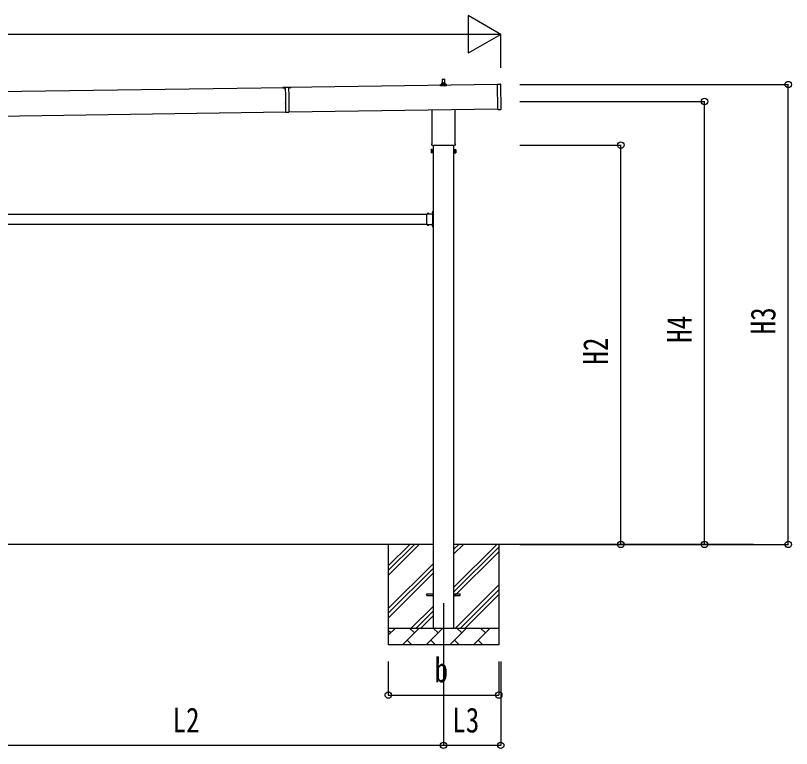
# Model space of a CAD drawing. Units: millimetres, scale not verified. Extents: x -18922 to 18922, y -13365 to 13365.
# Drawn here: x 47 to 4682, y -4738 to -359 of the extents above; entities that cross this region are included whole.
import ezdxf
from ezdxf.enums import TextEntityAlignment as Align

# ---------------------------------------------------------------- set-up
doc = ezdxf.new("R2010")
doc.units = ezdxf.units.MM
doc.header["$LTSCALE"] = 50
for name, color, linetype in [('0-4_YKK_12', 2, 'Continuous'), ('0-5_YKK_13', 4, 'Continuous'), ('0-6_YKK_A1', 4, 'Continuous'), ('0-7_YKK_D', 6, 'Continuous')]:
    doc.layers.add(name, color=color, linetype=linetype)
doc.styles.add('ＭＳ ゴシック', font='')
doc.styles.get('ＭＳ ゴシック').set_extended_font_data('MS Gothic')

msp = doc.modelspace()

# ---------------------------------------------------------------- linework, layer by layer
at = {"layer": '0-4_YKK_12'}
msp.add_line((2603.55, -3868.5), (2603.55, -4368.5), dxfattribs=at)
at = {"layer": '0-5_YKK_13'}
for p, q in [((2597.55, -763.52), (2598.27, -740)), ((2599.27, -739.02), (2607.82, -739.02)), ((2608.82, -740), (2609.55, -763.52)), ((2585.3, -779.02), (2585.3, -771.31)), ((2621.8, -779.02), (2585.3, -779.02)), ((2585.68, -770.52), (2621.41, -770.52)), ((2586.06, -770.34), (2592.78, -768.71)), ((2593.16, -768.52), (2613.93, -768.52)), ((2593.55, -767.74), (2593.55, -763.52)), ((2594.55, -763.52), (2612.55, -763.52)), ((2613.55, -767.74), (2613.55, -763.52)), ((2621.03, -770.34), (2614.31, -768.71)), ((2621.8, -779.02), (2621.8, -771.31)), ((2925.59, -769.8), (2944.59, -769.53)), ((2927.73, -919.79), (2925.59, -769.8)), ((2947.71, -918.5), (2945.6, -770.52)), ((1693.27, -788.9), (1643.27, -789.61)), ((1643.27, -789.61), (1643.28, -790.11)), ((1643.28, -790.11), (1658.28, -789.9)), ((1658.27, -789.4), (1658.45, -801.8)), ((1658.46, -802.6), (1658.8, -826.8)), ((1658.82, -827.6), (1659.22, -855.79)), ((1678.27, -789.11), (1678.44, -801.51)), ((1678.27, -789.61), (1693.27, -789.4)), ((1678.46, -802.31), (1678.8, -826.51)), ((1678.81, -827.31), (1679.22, -855.51)), ((1693.27, -788.9), (1693.27, -789.4)), ((1659.23, -856.59), (1659.58, -880.79)), ((1679.23, -856.31), (1679.57, -880.5)), ((1659.59, -881.59), (1660.37, -936.68)), ((1679.58, -881.3), (1680.37, -936.39)), ((2535.25, -1123.01), (2535.25, -922.36)), ((2671.85, -920.41), (2671.85, -1123.01)), ((2927.73, -919.79), (2946.73, -919.52)), ((1660.37, -936.68), (1680.37, -936.4)), ((2533.55, -1131.79), (2533.55, -1126.29)), ((2671.48, -1135.29), (2535.61, -1135.29)), ((2673.55, -1126.29), (2673.55, -1131.79)), ((2529.55, -1161.29), (2530.31, -1159.97)), ((2529.55, -1161.29), (2529.55, -1178.29)), ((2529.55, -1178.29), (2530.31, -1179.6)), ((2536.55, -1164.88), (2530.31, -1164.88)), ((2536.55, -1174.69), (2530.31, -1174.69)), ((2536.55, -1179.6), (2530.31, -1179.6)), ((2539.05, -1178.99), (2536.55, -1178.99)), ((2668.05, -1178.99), (2670.55, -1178.99)), ((2670.55, -1164.88), (2676.79, -1164.88)), ((2670.55, -1174.69), (2676.79, -1174.69)), ((2670.55, -1179.6), (2676.79, -1179.6)), ((2677.55, -1161.29), (2676.79, -1159.97)), ((2677.55, -1178.29), (2676.79, -1179.6)), ((2677.55, -1161.29), (2677.55, -1178.29)), ((2539.45, -1528), (2541.05, -1528)), ((2539.45, -1544.96), (2539.45, -1528)), ((2503.05, -1553.79), (2503.05, -1543.4)), ((2503.05, -1543.4), (2539.45, -1543.4)), ((2503.05, -1595.79), (2503.05, -1555.21)), ((2506.31, -1542.54), (2506.31, -1542.7)), ((2507.01, -1543.4), (2515.08, -1543.4)), ((2509.92, -1543.4), (2508.6, -1540.74)), ((2512.17, -1543.4), (2513.5, -1540.74)), ((2515.78, -1542.54), (2515.78, -1542.7)), ((2535.35, -1535.5), (2541.05, -1535.5)), ((2539.05, -1545), (2536.05, -1545)), ((2539.45, -1534.37), (2536.79, -1533.05)), ((2539.45, -1536.63), (2536.79, -1537.95)), ((2538.58, -1530.77), (2538.75, -1530.77)), ((2538.58, -1540.24), (2538.75, -1540.24)), ((2539.05, -1553.79), (2539.05, -1547)), ((2539.05, -1595.79), (2539.05, -1555.21)), ((2539.45, -1531.47), (2539.45, -1539.54)), ((2541.05, -1532.5), (2539.45, -1532.5)), ((2539.45, -1533.5), (2541.05, -1533.5)), ((2539.45, -1537.5), (2541.05, -1537.5)), ((2541.05, -1538.5), (2539.45, -1538.5)), ((2503.05, -1607.6), (2503.05, -1597.21)), ((2503.05, -1607.6), (2539.45, -1607.6)), ((2506.31, -1608.46), (2506.31, -1608.3)), ((2507.01, -1607.6), (2515.08, -1607.6)), ((2509.92, -1607.6), (2508.6, -1610.26)), ((2512.17, -1607.6), (2513.5, -1610.26)), ((2515.78, -1608.46), (2515.78, -1608.3)), ((2536.05, -1606), (2539.05, -1606)), ((2539.45, -1614.37), (2536.79, -1613.05)), ((2539.45, -1616.63), (2536.79, -1617.95)), ((2538.58, -1610.77), (2538.75, -1610.77)), ((2538.58, -1620.24), (2538.75, -1620.24)), ((2539.05, -1604), (2539.05, -1597.21)), ((2539.45, -1623), (2539.45, -1606.04)), ((2539.45, -1611.47), (2539.45, -1619.54)), ((2539.45, -1613.5), (2541.05, -1613.5)), ((2539.45, -1617.5), (2541.05, -1617.5)), ((2539.45, -1623), (2541.05, -1623)), ((2503.55, -3814), (2541.05, -3814)), ((2503.55, -3823), (2503.55, -3814)), ((2503.55, -3823), (2541.05, -3823)), ((2666.05, -3814), (2703.55, -3814)), ((2666.05, -3823), (2703.55, -3823)), ((2703.55, -3823), (2703.55, -3814))]:
    msp.add_line(p, q, dxfattribs=at)
for points in [[(2536.55, -1179.6), (2536.55, -1159.97), (2530.31, -1159.97)], [(2536.55, -1178.99), (2536.55, -1160.59), (2539.05, -1160.59)], [(2670.55, -1178.99), (2670.55, -1160.59), (2668.05, -1160.59)], [(2670.55, -1179.6), (2670.55, -1159.97), (2676.79, -1159.97)], [(2541.05, -1543), (2541.05, -1537), (2541.05, -1534), (2541.05, -1528)], [(2539.05, -1547), (2536.05, -1547), (2536.05, -1543.4)], [(2539.05, -1604), (2536.05, -1604), (2536.05, -1607.6)], [(2541.05, -1623), (2541.05, -1617), (2541.05, -1614), (2541.05, -1608)]]:
    msp.add_lwpolyline(points, dxfattribs=at)
for points in [[(2539.05, -1180.29), (2539.05, -1159.29), (2541.05, -1159.29), (2541.05, -1180.29)], [(2668.05, -1180.29), (2668.05, -1159.29), (2666.05, -1159.29), (2666.05, -1180.29)]]:
    msp.add_lwpolyline(points, close=True, dxfattribs=at)
for centre, radius, start, end in [((2599.27, -740.02), 1, 90, 178.60509), ((2607.82, -740.02), 1, 1.39491, 90), ((2586.3, -771.31), 1, 103.62699, 180), ((2592.55, -767.74), 1, 283.62699, 0), ((2597.63, -764.16), 4.13, 90, 171.17633), ((2594.55, -764.52), 1, 90, 180), ((2606.88, -763.52), 4.83, 133.60282, 180), ((2600.21, -763.52), 4.83, 0, 46.39718), ((2609.46, -764.16), 4.13, 8.82367, 90), ((2612.55, -764.52), 1, 0, 90), ((2614.55, -767.74), 1, 180, 256.37301), ((2620.8, -771.31), 1, 0, 76.37301), ((2944.6, -770.53), 1, 0.81845, 90.81845), ((1658.15, -802.2), 0.5, 307.68835, 53.94855), ((1658.51, -827.2), 0.5, 307.68835, 53.94855), ((1678.75, -801.91), 0.5, 127.68835, 233.94855), ((1679.11, -826.91), 0.5, 127.68835, 233.94855), ((1658.92, -856.2), 0.5, 307.68835, 53.94855), ((1679.52, -855.9), 0.5, 127.68835, 233.94855), ((1679.88, -880.9), 0.5, 127.68835, 233.94855), ((1659.28, -881.19), 0.5, 307.68835, 53.94855), ((2946.71, -918.52), 1, 270.81845, 0.81845), ((2537.55, -1126.29), 4, 125.09963, 180), ((2537.55, -1131.79), 4, 180, 194.47751), ((2537.55, -1131.79), 4, 194.47751, 241.04498), ((2669.55, -1131.79), 4, 298.95502, 345.52249), ((2669.55, -1126.29), 4, 0, 54.90037), ((2669.55, -1131.79), 4, 345.52249, 0), ((2533.89, -1162.43), 4.34, 145.61575, 214.38425), ((2545.79, -1169.79), 16.24, 162.41205, 197.58795), ((2533.89, -1177.15), 4.34, 145.61575, 214.38425), ((2673.2, -1162.43), 4.34, 325.61575, 34.38425), ((2661.31, -1169.79), 16.24, 342.41205, 17.58795), ((2673.2, -1177.15), 4.34, 325.61575, 34.38425), ((2502.35, -1554.5), 1, 314.427, 45.573), ((2507.17, -1542.54), 0.862, 129.12355, 180), ((2507.01, -1542.7), 0.7, 180, 270), ((2511.05, -1547.3), 7, 90, 129.12355), ((2511.05, -1547.3), 7, 50.87645, 90), ((2515.08, -1542.7), 0.7, 270, 0), ((2514.92, -1542.54), 0.862, 0, 50.87645), ((2543.35, -1535.5), 7, 140.87645, 180), ((2543.35, -1535.5), 7, 180, 219.12355), ((2538.58, -1531.63), 0.862, 90, 140.87645), ((2538.58, -1539.37), 0.862, 219.12355, 270), ((2538.75, -1531.47), 0.7, 0, 90), ((2538.75, -1539.54), 0.7, 270, 0), ((2539.75, -1554.5), 1, 134.427, 225.573), ((2539.05, -1543), 2, 270, 0), ((2502.35, -1596.5), 1, 314.427, 45.573), ((2507.01, -1608.3), 0.7, 90, 180), ((2507.17, -1608.46), 0.862, 180, 230.87645), ((2511.05, -1603.7), 7, 230.87645, 270), ((2511.05, -1603.7), 7, 270, 309.12355), ((2515.08, -1608.3), 0.7, 0, 90), ((2514.92, -1608.46), 0.862, 309.12355, 0), ((2543.35, -1615.5), 7, 140.87645, 180), ((2543.35, -1615.5), 7, 180, 219.12355), ((2538.58, -1611.63), 0.862, 90, 140.87645), ((2538.58, -1619.37), 0.862, 219.12355, 270), ((2539.75, -1596.5), 1, 134.427, 225.573), ((2538.75, -1611.47), 0.7, 0, 90), ((2538.75, -1619.54), 0.7, 270, 0), ((2539.05, -1608), 2, 0, 90)]:
    msp.add_arc(centre, radius, start, end, dxfattribs=at)
at = {"layer": '0-6_YKK_A1'}
for p, q in [((2925.62, -771.8), (1678.27, -789.61)), ((1658.28, -789.9), (-3728.76, -866.83)), ((1680.35, -934.57), (2927.69, -916.76)), ((-3726.69, -1011.82), (1660.35, -934.86)), ((2541.05, -1135.29), (2541.05, -4018.5)), ((2666.05, -4018.5), (2666.05, -1135.29)), ((-295.95, -1545.5), (2503.05, -1545.5)), ((-295.95, -1605.5), (2503.05, -1605.5)), ((2536.05, -1605.5), (2540.55, -1605.5)), ((2541.05, -3518.5), (-333.95, -3518.5)), ((2273.55, -3518.5), (2273.55, -4118.5)), ((2273.55, -3703.55), (2458.6, -3518.5)), ((2273.55, -3675.27), (2430.31, -3518.5)), ((2273.55, -3646.98), (2402.03, -3518.5)), ((4454.43, -3518.5), (2666.05, -3518.5)), ((2666.05, -3773.6), (2921.14, -3518.5)), ((2666.05, -3575.61), (2723.15, -3518.5)), ((2666.05, -3547.32), (2694.87, -3518.5)), ((2933.55, -3518.5), (2933.55, -4118.5)), ((2666.05, -3801.88), (2933.55, -3534.38)), ((2666.05, -3830.17), (2933.55, -3562.67)), ((2273.55, -3901.54), (2541.05, -3634.04)), ((2273.55, -3929.82), (2541.05, -3662.32)), ((2273.55, -3958.11), (2541.05, -3690.61)), ((2675.7, -4018.5), (2933.55, -3760.66)), ((2703.99, -4018.5), (2933.55, -3788.94)), ((2732.27, -4018.5), (2933.55, -3817.23)), ((2411.14, -4018.5), (2541.05, -3888.6)), ((2439.43, -4018.5), (2541.05, -3916.88)), ((2467.71, -4018.5), (2541.05, -3945.17)), ((2273.55, -4018.5), (2933.55, -4018.5)), ((2273.55, -4061.39), (2316.44, -4018.5)), ((2357.86, -4118.5), (2457.86, -4018.5)), ((2429.31, -4047.05), (2400.75, -4018.5)), ((2499.28, -4118.5), (2599.28, -4018.5)), ((2570.73, -4047.05), (2542.18, -4018.5)), ((2640.7, -4118.5), (2740.7, -4018.5)), ((2712.15, -4047.05), (2683.6, -4018.5)), ((2782.12, -4118.5), (2882.12, -4018.5)), ((2853.57, -4047.05), (2825.02, -4018.5)), ((2930.26, -4018.5), (2933.55, -4015.22)), ((2287.89, -4047.05), (2273.55, -4032.71)), ((2933.55, -4118.5), (2273.55, -4118.5)), ((2386.41, -4089.95), (2414.97, -4118.5)), ((2527.84, -4089.95), (2556.39, -4118.5)), ((2669.26, -4089.95), (2697.81, -4118.5)), ((2810.68, -4089.95), (2839.23, -4118.5))]:
    msp.add_line(p, q, dxfattribs=at)
msp.add_lwpolyline([(2536.05, -1545.5), (2540.55, -1545.5), (2540.55, -1605.5)], dxfattribs=at)
at = {"layer": '0-7_YKK_D'}
for p, q in [((2945.18, -471.32), (2750.33, -358.82)), ((2750.33, -358.82), (2750.33, -583.82)), ((2720.18, -471.32), (-3521.26, -471.32)), ((2945.18, -471.32), (2555.47, -471.32)), ((2945.18, -471.32), (2750.33, -583.82)), ((2945.18, -671.32), (2945.18, -470.32)), ((3059.16, -771.32), (4663.53, -771.32)), ((4662.53, -3518.5), (4662.53, -771.32)), ((3060.16, -872.5), (4163.53, -872.5)), ((4162.53, -3518.5), (4162.53, -872.5)), ((3059.16, -1132.79), (3663.53, -1132.79)), ((3662.53, -3518.5), (3662.53, -1132.79)), ((3059.16, -3518.5), (3663.53, -3518.5)), ((3059.16, -3518.5), (4663.53, -3518.5)), ((3060.16, -3518.5), (4163.53, -3518.5)), ((2273.55, -4218.5), (2273.55, -4419.5)), ((2603.55, -4218.5), (2603.55, -4719.5)), ((2603.55, -4218.5), (2603.55, -4719.5)), ((2933.55, -4218.5), (2933.55, -4419.5)), ((2945.18, -4218.5), (2945.18, -4719.5)), ((2273.55, -4418.5), (2933.55, -4418.5)), ((-396.45, -4718.5), (2603.55, -4718.5)), ((2603.55, -4718.5), (2945.18, -4718.5))]:
    msp.add_line(p, q, dxfattribs=at)
for centre in [(4662.53, -771.32), (4162.53, -872.5), (3662.53, -1132.79), (3662.53, -3518.5), (4162.53, -3518.5), (4662.53, -3518.5), (2273.55, -4418.5), (2933.55, -4418.5), (2603.55, -4718.5), (2603.55, -4718.5), (2945.18, -4718.5)]:
    msp.add_circle(centre, 19.12, dxfattribs=at)

# ---------------------------------------------------------------- texts
at = {"layer": '0-7_YKK_D', "style": 'ＭＳ ゴシック', "width": 0.8}
for s, p in [('H3', (4630.53, -2263.71)), ('H4', (4130.53, -2314.3)), ('H2', (3630.53, -2444.44))]:
    msp.add_text(s, height=148.5, rotation=90, dxfattribs=at).set_placement(p, align=Align.BOTTOM_LEFT)
for s, p in [('b', (2549.55, -4386.5)), ('L2', (984.75, -4686.5)), ('L3', (2655.56, -4686.5))]:
    msp.add_text(s, height=148.5, dxfattribs=at).set_placement(p, align=Align.BOTTOM_LEFT)

doc.saveas('drawing.dxf')
